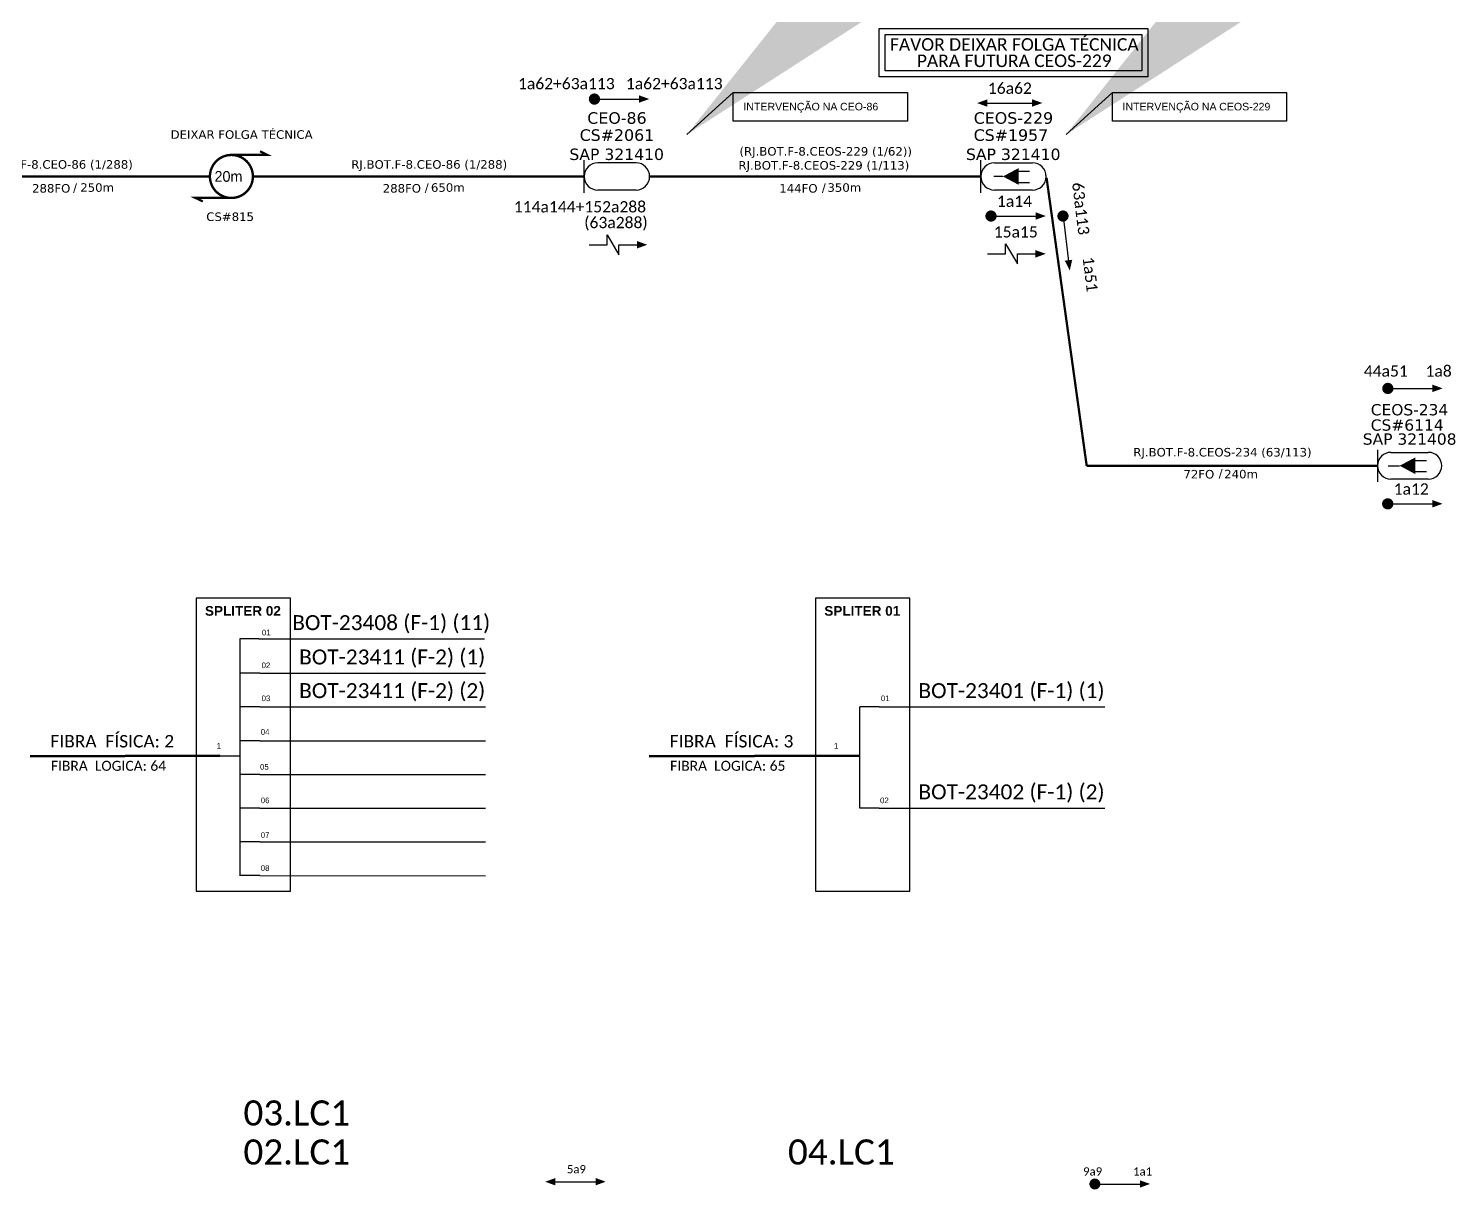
# Model space of a CAD drawing. Extents: x 35688 to 43624, y 3263 to 5132.
# Drawn here: x 43305.7 to 43567.2, y 3841.7 to 4054.5 of the extents above; entities that cross this region are included whole.
import ezdxf
from ezdxf.enums import TextEntityAlignment as Align

# ---------------------------------------------------------------- set-up
doc = ezdxf.new("R2010")
doc.units = ezdxf.units.DM
doc.header["$MEASUREMENT"] = 0
doc.layers.add('10.4-Postes', color=1, linetype='Continuous', lineweight=0)
doc.layers.add('40.1-ETIQUETAS', color=1, linetype='Continuous', lineweight=20)
for name, color, linetype in [('20.4-CEOS', 1, 'Continuous'), ('20.5-CABO AÉREO', 1, 'Continuous'), ('20.5-CEO', 1, 'Continuous'), ('SETA', 7, 'Continuous'), ('UNIFILAR', 7, 'Continuous')]:
    doc.layers.add(name, color=color, linetype=linetype)
doc.styles.add('ARIAL', font='arial.ttf')
doc.styles.add('ROMANS', font='romans.shx')
doc.styles.add('siredit', font='verdana.ttf')
doc.dimstyles.new('CL', dxfattribs={"dimtxt": 1, "dimasz": 2, "dimexe": 0.18, "dimexo": 0.0625, "dimgap": 0.09, "dimtad": 0, "dimdec": 0, "dimrnd": 1, "dimzin": 0, "dimdsep": 46, "dimtxsty": 'siredit', "dimblk": 'NONE', "dimcen": 0, "dimse1": 1, "dimse2": 1, "dimsd1": 1, "dimsd2": 1, "dimclrt": 7, "dimadec": 0, "dimazin": 0, "dimtfac": 1, "dimtdec": 0, "dimtofl": 0, "dimtmove": 0, "dimatfit": 3, "dimfxl": 1, "dimtolj": 1, "dimtzin": 0, "dimarcsym": 0})

# ---------------------------------------------------------------- blocks, each defined once
blk = doc.blocks.new('SAN')
at = {"layer": 'SETA'}
blk.add_lwpolyline([(-2.58, 0), (6.02, 0)], dxfattribs=at)
for points in [[(-2.1, -0.66), (-3.93, 0), (-2.1, 0.67)], [(5.33, 0.68), (7.16, 0.01), (5.33, -0.65)]]:
    blk.add_solid(points, dxfattribs=at)
blk = doc.blocks.new('*U46')
at = {"layer": '20.5-CEO'}
for p, q in [((-1.56, 1.26), (1.8, 1.26)), ((1.8, -1.13), (-1.56, -1.13))]:
    blk.add_line(p, q, dxfattribs=at)
blk.add_lwpolyline([(-2.75, 1.51), (-2.75, -1.38)], dxfattribs=at)
for centre, start, end in [((-1.56, 0.07), 90, 270), ((1.8, 0.07), 270, 90)]:
    blk.add_arc(centre, 1.2, start, end, dxfattribs=at)
at = {"layer": '20.5-CEO', "color": 7, "style": 'siredit'}
for tag, p in [('FID', (0.11, 5.61)), ('LOCAL', (0.12, 4.23)), ('SAP', (0.12, 2.97)), ('FIBRAS_RESERVA', (0.12, -1.94))]:
    blk.add_attdef(tag, text='', height=1.01, dxfattribs=at).set_placement(p, align=Align.TOP_CENTER)
for tag, flags, p in [('ID_ATIVIDADE', 3, (0.11, -3.51)), ('FATOR', 1, (0.11, -4.82))]:
    blk.add_attdef(tag, text='', height=1.01, dxfattribs=dict(at, flags=flags)).set_placement(p, align=Align.TOP_CENTER)
at = {"layer": '20.5-CEO', "color": 7, "style": 'siredit', "flags": 3}
blk.add_attdef('QTDE', (-4.88, -7.06), '', height=1.01, dxfattribs=at)
blk = doc.blocks.new('_None')
blk = doc.blocks.new('*U47')
at = {"color": 3}
blk.add_lwpolyline([(0.0000405, 0.000041), (0.0001936, 0.000041), (0.0001936, 0.0000158), (0.0000405, 0.0000158)], close=True, dxfattribs=at)
at = {"color": 3, "style": 'ARIAL'}
blk.add_attdef('SERVIÇO_EM_EMENDA_EXIST', text='', height=0.00000666, dxfattribs=at).set_placement((0.0001321, 0.0000254), align=Align.RIGHT)
blk.add_attdef('FID', (0.0001344, 0.0000254), '', height=0.00000666, dxfattribs=at)
at = {"layer": '10.4-Postes', "lineweight": 0, "style": 'ROMANS'}
for tag, p, flags in [('ID_ATIVIDADE', (-0.0000068, -0.0000086), 3), ('QTDE', (-0.000006, -0.000014), 3), ('FATOR', (-0.0000019, -0.0000113), 1)]:
    blk.add_attdef(tag, p, '', height=0.00000209, dxfattribs=dict(at, flags=flags))
at = {"color": 3}
blk.add_leader([(-0.0000002, 0.0000042), (0.0000405, 0.000041)], dimstyle='CL', override={"dimgap": 0.09, "dimtad": 0}, dxfattribs=at)

msp = doc.modelspace()

# ---------------------------------------------------------------- linework, layer by layer
at = {"color": 7, "linetype": 'Continuous'}
for p, q in [((43344.41, 3942.65), (43344.41, 3899.23)), ((43347.93, 3942.65), (43344.41, 3942.65)), ((43348.11, 3936.37), (43344.59, 3936.37)), ((43348.11, 3930.18), (43344.59, 3930.18)), ((43461.61, 3930.18), (43458.09, 3930.18)), ((43348.11, 3923.96), (43344.59, 3923.96)), ((43340.76, 3921.23), (43344.4, 3921.23)), ((43348.11, 3917.8), (43344.59, 3917.8)), ((43348.11, 3911.63), (43344.59, 3911.63)), ((43461.61, 3911.63), (43458.09, 3911.63)), ((43348.11, 3905.44), (43344.59, 3905.44)), ((43348.11, 3899.26), (43344.59, 3899.26))]:
    msp.add_line(p, q, dxfattribs=at)
at = {"color": 10, "linetype": 'Continuous'}
for p, q in [((43347.93, 3942.65), (43389.3, 3942.64)), ((43348.11, 3936.37), (43389.48, 3936.36)), ((43348.11, 3930.19), (43389.48, 3930.18)), ((43461.61, 3930.19), (43502.98, 3930.18)), ((43348.11, 3923.97), (43389.48, 3923.96)), ((43348.11, 3917.81), (43389.48, 3917.8)), ((43348.11, 3911.64), (43389.48, 3911.63)), ((43461.61, 3911.64), (43502.98, 3911.63)), ((43348.11, 3905.45), (43389.48, 3905.44)), ((43348.1, 3899.26), (43389.48, 3899.25))]:
    msp.add_line(p, q, dxfattribs=at)
at = {"color": 1, "linetype": 'Continuous', "lineweight": 60}
for p, q in [((43340.76, 3921.23), (43305.98, 3921.12)), ((43458.09, 3921.23), (43419.48, 3921.12))]:
    msp.add_line(p, q, dxfattribs=at)
at = {"color": 3, "ltscale": 9e-07}
for points in [[(43461.62, 4054.51), (43510.85, 4054.51), (43510.85, 4045.63), (43461.62, 4045.63)], [(43462.71, 4053.41), (43509.75, 4053.41), (43509.75, 4046.73), (43462.71, 4046.73)]]:
    msp.add_lwpolyline(points, close=True, dxfattribs=at)
at = {"color": 0, "const_width": 1.03}
for points in [[(43408.91, 4041.58, 1), (43409.94, 4041.58, 1)], [(43481.59, 4020.14, 1), (43482.62, 4020.14, 1)], [(43495.23, 4020.65, 1), (43495.36, 4019.63, 1)], [(43554.32, 3988.55, 1), (43555.35, 3988.55, 1)], [(43554.3, 3967.4, 1), (43555.33, 3967.4, 1)]]:
    msp.add_lwpolyline(points, format="xyb", close=True, dxfattribs=at)
at = {"color": 5, "const_width": 0.438}
msp.add_lwpolyline([(43342.89, 4031.34, 1.000012), (43342.89, 4023.46, 0.999978)], format="xyb", close=True, dxfattribs=at)
at = {"color": 5, "const_width": 0.41}
for points in [[(43342.89, 4031.34), (43349.46, 4031.34), (43348.14, 4032)], [(43342.89, 4023.46), (43336.32, 4023.46), (43337.64, 4022.81)]]:
    msp.add_lwpolyline(points, dxfattribs=at)
at = {"color": 0}
for points in [[(43411.73, 4014.88), (43411.73, 4016.7), (43413.91, 4013.06), (43413.91, 4014.88)], [(43484.77, 4013.22), (43484.77, 4015.04), (43486.95, 4011.39), (43486.95, 4013.22)]]:
    msp.add_lwpolyline(points, dxfattribs=at)
at = {"color": 7}
for points in [[(43336.44, 3896.44), (43353.72, 3896.44), (43353.72, 3950.1), (43336.44, 3950.1)], [(43449.94, 3896.44), (43467.22, 3896.44), (43467.22, 3950.1), (43449.94, 3950.1)]]:
    msp.add_lwpolyline(points, close=True, dxfattribs=at)
at = {"color": 7, "linetype": 'Continuous'}
msp.add_lwpolyline([(43458.09, 3911.63), (43458.09, 3930.18)], dxfattribs=at)
at = {"const_width": 1}
msp.add_lwpolyline([(43500.64, 3842.75, 1), (43501.64, 3842.75, 1)], format="xyb", close=True, dxfattribs=at)
at = {"layer": '20.4-CEOS', "color": 5}
for p, q in [((43417.05, 4029.9), (43410.05, 4029.9)), ((43482.73, 4029.9), (43489.72, 4029.9)), ((43417.05, 4024.91), (43410.05, 4024.91)), ((43489.72, 4024.91), (43482.73, 4024.91))]:
    msp.add_line(p, q, dxfattribs=at)
for points in [[(43407.55, 4024.4), (43407.55, 4030.41)], [(43480.23, 4024.4), (43480.23, 4030.41)], [(43484.29, 4027.4), (43482.61, 4027.4)], [(43487.05, 4028.39), (43489.18, 4028.39)], [(43487.05, 4026.32), (43489.18, 4026.32)]]:
    msp.add_lwpolyline(points, dxfattribs=at)
msp.add_lwpolyline([(43484.29, 4027.4, 0, 3.08, 0), (43487.18, 4027.4, 3.08, 3.08, 0)], format="xyseb", dxfattribs=at)
at = {"layer": '20.4-CEOS', "color": 1}
msp.add_lwpolyline([(43557, 3974.38, 0, 3.08, 0), (43559.89, 3974.38, 3.08, 3.08, 0)], format="xyseb", dxfattribs=at)
for points in [[(43559.76, 3975.37), (43561.89, 3975.37)], [(43554.88, 3974.38), (43557, 3974.38)], [(43559.76, 3973.3), (43561.89, 3973.3)]]:
    msp.add_lwpolyline(points, dxfattribs=at)
at = {"layer": '20.4-CEOS', "color": 5}
for centre, start, end in [((43410.05, 4027.4), 90, 270), ((43417.05, 4027.4), 270, 90), ((43482.73, 4027.4), 90, 270), ((43489.72, 4027.4), 270, 90)]:
    msp.add_arc(centre, 2.49, start, end, dxfattribs=at)
at = {"layer": '20.5-CABO AÉREO', "color": 5, "ltscale": 50, "const_width": 0.417}
msp.add_lwpolyline([(43278.23, 4027.4), (43338.95, 4027.4)], dxfattribs=at)
at = {"layer": '20.5-CABO AÉREO', "ltscale": 50, "const_width": 0.417}
for points in [[(43492.28, 4027.4), (43492.25, 4027.4), (43499.64, 3974.37)], [(43499.64, 3974.37), (43552.96, 3974.37)]]:
    msp.add_lwpolyline(points, dxfattribs=at)
at = {"layer": '40.1-ETIQUETAS', "color": 5, "const_width": 0.417}
for points in [[(43346.83, 4027.4), (43407.55, 4027.4)], [(43419.51, 4027.4), (43480.23, 4027.4)]]:
    msp.add_lwpolyline(points, dxfattribs=at)
at = {"layer": 'SETA', "color": 0}
for points in [[(43409.43, 4041.58), (43418.3, 4041.58)], [(43481.46, 4040.85), (43490.34, 4040.85)], [(43482.11, 4020.14), (43490.98, 4020.14)], [(43495.3, 4020.14), (43496.38, 4011.33)], [(43408.44, 4014.88), (43411.73, 4014.88)], [(43413.91, 4014.88), (43417.21, 4014.88)], [(43481.48, 4013.22), (43484.77, 4013.22)], [(43486.95, 4013.22), (43490.25, 4013.22)], [(43554.83, 3988.55), (43563.7, 3988.55)], [(43554.82, 3967.4), (43563.69, 3967.4)]]:
    msp.add_lwpolyline(points, dxfattribs=at)
at = {"layer": 'SETA'}
for points in [[(43401.75, 3843.16), (43410.35, 3843.16)], [(43501.52, 3842.74), (43510.11, 3842.74)]]:
    msp.add_lwpolyline(points, dxfattribs=at)
at = {"layer": 'SETA', "color": 0}
for points in [[(43417.59, 4042.28), (43419.48, 4041.59), (43417.59, 4040.91)], [(43481.46, 4041.54), (43479.57, 4040.85), (43481.46, 4040.16)], [(43489.62, 4041.55), (43491.51, 4040.86), (43489.62, 4040.17)], [(43490.26, 4020.84), (43492.16, 4020.15), (43490.26, 4019.46)], [(43417.21, 4015.57), (43419.1, 4014.88), (43417.21, 4014.19)], [(43490.25, 4013.9), (43492.14, 4013.22), (43490.25, 4012.53)], [(43496.99, 4012.13), (43496.54, 4010.17), (43495.62, 4011.96)], [(43562.99, 3989.25), (43564.88, 3988.56), (43562.99, 3987.88)], [(43562.97, 3968.1), (43564.86, 3967.41), (43562.97, 3966.73)]]:
    msp.add_solid(points, dxfattribs=at)
at = {"layer": 'SETA'}
for points in [[(43409.66, 3843.84), (43411.49, 3843.17), (43409.66, 3842.5)], [(43509.42, 3843.42), (43511.26, 3842.76), (43509.42, 3842.09)]]:
    msp.add_solid(points, dxfattribs=at)

# ---------------------------------------------------------------- block references
at = {"color": 0, "lineweight": 0, "xscale": 208456.2008305877, "yscale": 208456.2008305867, "zscale": 208456.2008305877}
for p, values in [((43426.42, 4034.21), {'SERVIÇO_EM_EMENDA_EXIST': 'INTERVENÇÃO NA', 'FID': 'CEO-86'}), ((43495.91, 4034.21), {'SERVIÇO_EM_EMENDA_EXIST': 'INTERVENÇÃO NA', 'FID': 'CEOS-229'})]:
    msp.add_blockref('*U47', p, dxfattribs=at).add_auto_attribs(values)
at = {"layer": '20.5-CEO', "color": 0, "lineweight": 0}
ref = msp.add_blockref('*U46', (43558.58, 3974.24), dxfattribs=dict(at, xscale=2.040794469910734, yscale=2.040794469910734, zscale=2.040794469910734))
ref.add_attrib('LOCAL', 'CS#6114 ', dxfattribs={"color": 7, "height": 2.069, "style": 'siredit'}).set_placement((43558.83, 3982.88), align=Align.TOP_CENTER)
ref.add_attrib('SAP', 'SAP 321408', dxfattribs={"color": 7, "height": 2.069, "style": 'siredit'}).set_placement((43558.83, 3980.31), align=Align.TOP_CENTER)
ref.add_attrib('FID', 'CEOS-234', dxfattribs={"layer": '20.4-CEOS', "color": 7, "height": 2.061, "style": 'siredit'}).set_placement((43558.8, 3985.68), align=Align.TOP_CENTER)
at = {"layer": 'UNIFILAR', "color": 5, "lineweight": -3}
msp.add_blockref('SAN', (43404.33, 3843.16), dxfattribs=at)

# ---------------------------------------------------------------- texts
at = {"color": 5}
msp.add_text('20m', height=1.97, dxfattribs=at).set_placement((43339.79, 4026.42))
at = {"color": 7, "char_height": 2.293, "width": 48.8523, "attachment_point": 5}
for s, insert in [('{\\fCalibri|b0|i0|c0|p34;FAVOR DEIXAR FOLGA TÉCNICA}', (43486.37, 4051.58)), ('{\\fCalibri|b0|i0|c0|p34;PARA FUTURA CEOS-229}', (43486.37, 4048.58))]:
    msp.add_mtext(s, dxfattribs=dict(at, insert=insert))
at = {"color": 0, "char_height": 2.0637, "width": 26.1667, "attachment_point": 5}
for s, insert in [('{\\fCalibri|b0|i0|c0|p34;\\C7;1a62\\C1;+63a113}', (43404.28, 4044.4)), ('{\\fCalibri|b0|i0|c0|p34;\\C7;1a62\\C1;+63a113}', (43424.05, 4044.4)), ('{\\fCalibri|b0|i0|c0|p34;\\C7;16a62}', (43485.56, 4043.56)), ('{\\fCalibri|b0|i0|c0|p34;\\C7;114a144+152a288}', (43406.77, 4021.83)), ('{\\fCalibri|b0|i0|c0|p34;\\C7;1a14}', (43486.41, 4022.85)), ('{\\fCalibri|b0|i0|c0|p34;\\C7;15a15}', (43486.64, 4017.23)), ('{\\fCalibri|b0|i0|c0|p34;\\C7;44a51}', (43554.46, 3991.73)), ('{\\fCalibri|b0|i0|c0|p34;\\C7;1a8}', (43564.14, 3991.73)), ('{\\fCalibri|b0|i0|c0|p34;\\C7;1a12}', (43559.12, 3970.11))]:
    msp.add_mtext(s, dxfattribs=dict(at, insert=insert))
at = {"color": 0, "char_height": 2.0637, "width": 26.1667, "attachment_point": 5, "rotation": 277.0192}
for s, insert in [('{\\fCalibri|b0|i0|c0|p34;\\C7;63a113}', (43498.56, 4021.51)), ('{\\fCalibri|b0|i0|c0|p34;\\C7;1a51}', (43500.29, 4009.47))]:
    msp.add_mtext(s, dxfattribs=dict(at, insert=insert))
at = {"color": 5, "insert": (43413.37, 4018.73), "char_height": 2.0637, "width": 26.1667, "attachment_point": 5}
msp.add_mtext('{\\fCalibri|b0|i0|c0|p34;(63a288)}', dxfattribs=at)
at = {"attachment_point": 5}
for s, insert, char_height, width in [('\\C10;\\fArial|b1|i0|c0|p34;SPLITER 02', (43345, 3947.77), 1.7753, 17.28), ('\\C7;\\fCalibri|b0|i0|c0|p34;BOT-23408 (F-1) (11)', (43372.18, 3945.33), 2.7432, 80.6352), ('\\C10;\\fArial|b1|i0|c0|p34;SPLITER 01', (43458.51, 3947.77), 1.7753, 17.28), ('\\C7;\\fArial|b0|i0|;\\H1.0273588255048;01 ', (43349.27, 3943.8), 1.7753, 3.5602), ('\\C7;\\fCalibri|b0|i0|c0|p34;BOT-23411 (F-2) (1)', (43372.36, 3939.04), 2.7432, 80.6352), ('\\C7;\\fArial|b0|i0|;\\H1.0273588255048;02 ', (43349.22, 3937.8), 1.7753, 3.7582), ('\\pxt20;\\C7;\\fCalibri|b0|i0|c0|p34;BOT-23411 (F-2) (2)', (43372.36, 3932.87), 2.7432, 80.6352), ('\\C7;\\fCalibri|b0|i0|c0|p34;BOT-23401 (F-1) (1)', (43485.86, 3932.87), 2.7432, 80.6352), ('\\C7;\\fArial|b0|i0|;\\H1.0273588255048;03 ', (43349.22, 3931.75), 1.7753, 3.456), ('\\C7;\\fArial|b0|i0;\\H0.578704x;01 ', (43462.72, 3931.75), 1.7753, 3.456), ('\\C7;\\fCalibri|b0|i0|c0|p34;FIBRA  FÍSICA: 2', (43321.05, 3923.88), 2.2859, 34.56), ('\\C7;\\fArial|b0|i0|;\\H1.0273588255048;04 ', (43349.07, 3925.6), 1.7753, 3.7582), ('\\C7;\\fCalibri|b0|i0|c0|p34;FIBRA  FÍSICA: 3', (43434.55, 3923.88), 2.2859, 34.56), ('\\C7;\\fArial|b0|i0|;\\H1.0273588255048;1', (43340.6, 3923.05), 1.7753, 1.7584), ('\\C7;\\fArial|b0|i0|;\\H1.0273588255048;1', (43453.73, 3923.04), 1.7753, 1.7584), ('\\C7;\\fCalibri|b0|i0|c0|p34;FIBRA  LOGICA: 64', (43320.36, 3919.38), 1.8289, 34.56), ('\\C7;\\fCalibri|b0|i0|c0|p34;FIBRA  LOGICA: 65', (43433.86, 3919.38), 1.8289, 34.56), ('\\C7;\\fArial|b0|i0|;\\H1.0273588255048;05 ', (43348.94, 3919.19), 1.7753, 4.6222), ('\\C7;\\fCalibri|b0|i0|c0|p34;BOT-23402 (F-1) (2)', (43485.86, 3914.32), 2.7432, 80.6352), ('\\C7;\\fArial|b0|i0|;\\H1.0273588255048;06 ', (43349.07, 3913.05), 1.7753, 3.7582), ('\\C7;\\fArial|b0|i0;\\H0.578704x;02 ', (43462.57, 3913.05), 1.7753, 3.7582), ('\\C7;\\fArial|b0|i0|;\\H1.0273588255048;07 ', (43349.07, 3906.69), 1.7753, 3.7582), ('\\C7;\\fArial|b0|i0|;\\H1.0273588255048;08 ', (43349.07, 3900.64), 1.7753, 3.7582), ('{\\fCalibri|b0|i0|c0|p34;\\C7;5a9}', (43406.12, 3845.45), 1.5, 25.3588), ('{\\fCalibri|b0|i0|c0|p34;\\C7;9a9}', (43500.73, 3845.04), 1.5, 25.3588), ('{\\fCalibri|b0|i0|c0|p34;\\C7;1a1}', (43509.89, 3845.04), 1.5, 25.3588)]:
    msp.add_mtext(s, dxfattribs=dict(at, insert=insert, char_height=char_height, width=width))
at = {"color": 3, "char_height": 4.6037, "width": 230.4002, "attachment_point": 5}
for s, insert in [('\\fCalibri|b0|i0|c0|p34;03.LC1', (43354.88, 3855.74)), ('\\fCalibri|b0|i0|c0|p34;02.LC1', (43354.88, 3848.59)), ('\\fCalibri|b0|i0|c0|p34;04.LC1', (43454.68, 3848.59))]:
    msp.add_mtext(s, dxfattribs=dict(at, insert=insert))
at = {"layer": '20.4-CEOS', "color": 7, "style": 'siredit'}
for s, height, p in [('CEO-86', 2.113, (43413.55, 4038.11)), ('CEOS-229', 2.113, (43486.22, 4038.11)), ('CS#2061', 2.113, (43413.55, 4034.98)), ('CS#1957 ', 2.113, (43486.22, 4034.98)), ('SAP 321410', 2.085, (43413.5, 4031.46)), ('SAP 321410', 2.085, (43486.18, 4031.46))]:
    msp.add_text(s, height=height, dxfattribs=at).set_placement(p, align=Align.MIDDLE_CENTER)
at = {"layer": '40.1-ETIQUETAS', "color": 0, "style": 'siredit'}
for s, height, p in [('DEIXAR FOLGA TÉCNICA', 1.5634, (43344.76, 4035.08)), ('RJ.BOT.F-8.CEO-86 (1/288)', 1.5634, (43310.53, 4029.6)), ('RJ.BOT.F-8.CEO-86 (1/288)', 1.5634, (43379.14, 4029.6)), ('CS#815', 1.563, (43342.66, 4020.02)), ('RJ.BOT.F-8.CEOS-234 (63/113)', 1.5634, (43524.52, 3976.86))]:
    msp.add_text(s, height=height, dxfattribs=at).set_placement(p, align=Align.MIDDLE_CENTER)
at = {"layer": '40.1-ETIQUETAS', "color": 5, "style": 'siredit'}
msp.add_text('(RJ.BOT.F-8.CEOS-229 (1/62))', height=1.5634, dxfattribs=at).set_placement((43451.81, 4032), align=Align.MIDDLE_CENTER)
at = {"layer": '40.1-ETIQUETAS', "color": 1, "style": 'siredit'}
msp.add_text('RJ.BOT.F-8.CEOS-229 (1/113) ', height=1.5634, dxfattribs=at).set_placement((43451.81, 4029.43), align=Align.MIDDLE_CENTER)
at = {"layer": '40.1-ETIQUETAS', "color": 0, "style": 'siredit'}
for s, height, p in [('288FO', 1.563, (43313.37, 4025.22)), ('/', 1.56, (43314.6, 4025.37)), ('288FO', 1.563, (43377.64, 4025.22)), ('/', 1.56, (43379.05, 4025.37)), ('72FO', 1.563, (43523.02, 3972.83)), ('/', 1.56, (43524.54, 3972.98))]:
    msp.add_text(s, height=height, dxfattribs=at).set_placement(p, align=Align.MIDDLE_RIGHT)
for s, p in [('250m', (43315.19, 4025.37)), ('650m', (43379.46, 4025.37)), ('240m', (43524.84, 3972.85))]:
    msp.add_text(s, height=1.563, dxfattribs=at).set_placement(p, align=Align.MIDDLE_LEFT)
at = {"layer": '40.1-ETIQUETAS', "color": 1, "style": 'siredit'}
for s, height, p in [('144FO', 1.563, (43450.32, 4025.22)), ('/', 1.56, (43451.83, 4025.37))]:
    msp.add_text(s, height=height, dxfattribs=at).set_placement(p, align=Align.MIDDLE_RIGHT)
msp.add_text('350m', height=1.563, dxfattribs=at).set_placement((43452.13, 4025.37), align=Align.MIDDLE_LEFT)

doc.saveas('drawing.dxf')
